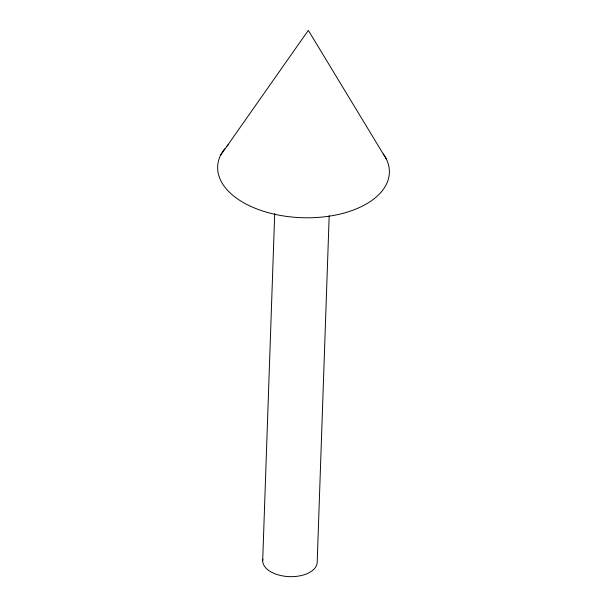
<?xml version="1.0" encoding="UTF-8"?>
<svg xmlns="http://www.w3.org/2000/svg" width="607" height="607" viewBox="0 0 607 607"><rect width="100%" height="100%" fill="white"/><g stroke="black" fill="none" stroke-linecap="round" stroke-linejoin="round"><path stroke-width="0.91" d="M262.694 560.754L274.705 213.543M329.184 215.773L317.203 562.044A27.269 15.243 2 0 1 288.53 576.597A27.269 15.243 2 0 1 262.839 559.168M220.553 155.331L308.318 30.35L386.431 159.246M383.343 153.95A85.898 48.014 2 0 1 302.111 217.716A85.898 48.014 2 0 1 224.711 148.745M226.494 146.644A85.898 48.014 2 0 1 228.444 144.61"/></g></svg>
